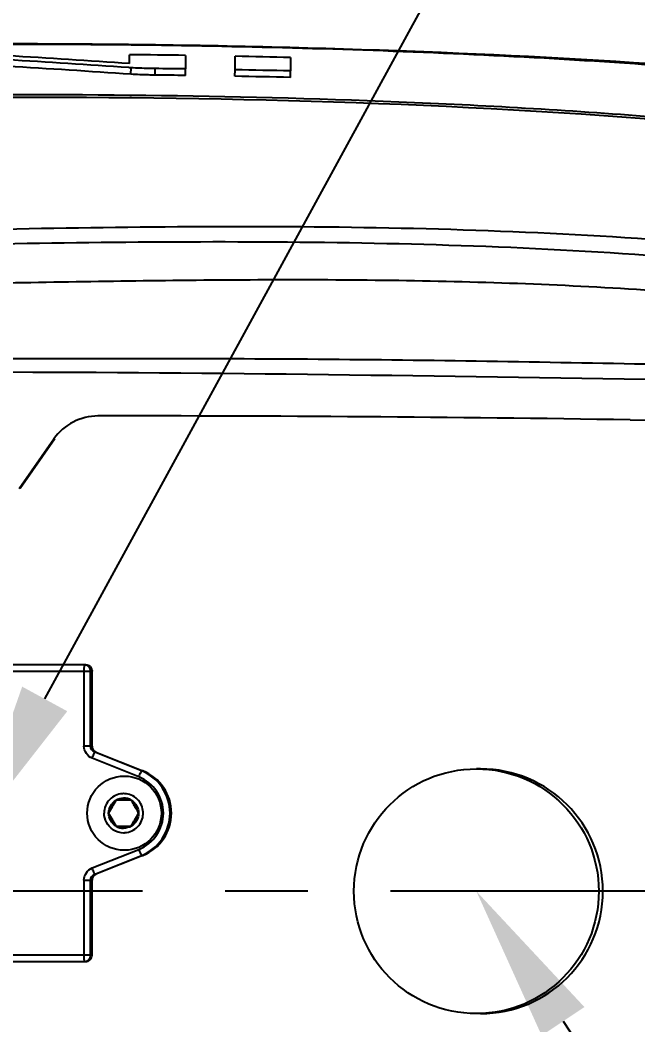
# Model space of a CAD drawing. Header units: millimetres. Extents: x 4086 to 8300, y 123 to 1549.
# Drawn here: x 6743.62 to 6767.35, y 731.92 to 770.52 of the extents above; entities that cross this region are included whole.
import ezdxf
from ezdxf import colors
from ezdxf.entities.mleader import LeaderData, LeaderLine
from ezdxf.math import Vec2, Vec3

# ---------------------------------------------------------------- set-up
doc = ezdxf.new("R2010")
doc.units = ezdxf.units.MM
doc.linetypes.add('CENTER2', pattern=[28.575, 19.05, -3.175, 3.175, -3.175])
for name, color, linetype in [('00_COMPONENTS', 7, 'Continuous'), ('03_ALL_AXES', 7, 'Continuous'), ('51__DRAFT_DIMS', 7, 'Continuous'), ('多重引线', 7, 'Continuous')]:
    doc.layers.add(name, color=color, linetype=linetype)
doc.styles.add('思源黑', font='SourceHanSansCN-Normal.ttf')
doc.dimstyles.new('尺寸标注_细节_1_2比例', dxfattribs={"dimtxt": 7, "dimasz": 6, "dimexe": 2, "dimexo": 1.5, "dimgap": 1, "dimtad": 1, "dimlfac": 2, "dimdsep": 46, "dimtxsty": '思源黑', "dimcen": 0.09, "dimadec": 0, "dimazin": 0, "dimtp": 0.01, "dimtm": 0.01, "dimtfac": 1, "dimtofl": 0, "dimtmove": 0, "dimatfit": 3, "dimfxl": 1, "dimtolj": 1, "dimarcsym": 0})

# ---------------------------------------------------------------- blocks, each defined once
blk = doc.blocks.new('*D1647')
at = {"layer": '51__DRAFT_DIMS', "color": 0, "linetype": 'Continuous', "lineweight": -2}
for p, q in [((6648.346, 764.797), (6648.346, 790.232)), ((6785.846, 771.111), (6785.846, 790.232)), ((6654.346, 788.232), (6779.846, 788.232))]:
    blk.add_line(p, q, dxfattribs=at)
at = {"layer": '51__DRAFT_DIMS', "color": 0}
for points in [[(6654.346, 789.232), (6654.346, 787.232), (6648.346, 788.232)], [(6779.846, 787.232), (6779.846, 789.232), (6785.846, 788.232)]]:
    blk.add_solid(points, dxfattribs=at)
at = {"layer": 'Defpoints', "color": 0}
for p in [(6785.846, 788.232), (6785.846, 769.611), (6648.346, 763.297)]:
    blk.add_point(p, dxfattribs=at)
at = {"layer": '51__DRAFT_DIMS', "color": 0, "insert": (6717.035, 796.484), "char_height": 7, "attachment_point": 2, "style": '思源黑'}
blk.add_mtext('\\A1;275', dxfattribs=at)

msp = doc.modelspace()

# ---------------------------------------------------------------- linework, layer by layer
at = {"layer": '00_COMPONENTS', "color": 7, "linetype": 'Continuous'}
for p, q in [((6747.829, 768.8437), (6747.829, 769.1856)), ((6749.9744, 769.1595), (6749.9744, 768.6393)), ((6751.8799, 768.6079), (6751.8799, 769.126)), ((6754.0102, 769.0774), (6754.0102, 768.5611)), ((6747.8185, 768.6888), (6747.7955, 768.6904)), ((6747.8833, 768.6843), (6747.8185, 768.6888)), ((6747.8812, 768.4346), (6747.8833, 768.6843)), ((6748.8061, 768.4038), (6748.8088, 768.6535)), ((6749.9707, 768.3897), (6749.9744, 768.6393)), ((6751.8751, 768.3582), (6751.8799, 768.6079)), ((6754.0038, 768.3114), (6754.0102, 768.5611)), ((6767.0517, 755.1627), (6769.2463, 755.1208)), ((6743.5894, 752.5241), (6744.9236, 754.4301)), ((6744.9594, 754.4292), (6743.6248, 752.5224)), ((6744.9601, 754.4302), (6744.9235, 754.4302)), ((6746.1371, 745.7561), (6735.9384, 745.7561)), ((6735.6885, 745.5061), (6746.387, 745.5061)), ((6746.076, 745.5061), (6746.076, 742.6269)), ((6746.3335, 742.6269), (6746.3335, 745.5061)), ((6746.387, 742.6269), (6746.387, 745.5061)), ((6746.387, 742.6269), (6746.076, 742.6269)), ((6748.18, 741.4497), (6746.3909, 742.1624)), ((6748.28, 741.6819), (6746.491, 742.3946)), ((6746.491, 742.3946), (6746.5444, 742.3946)), ((6746.5341, 742.3988), (6748.3335, 741.6819)), ((6761.305, 741.7561), (6761.1447, 741.7561)), ((6748.3335, 741.6819), (6748.28, 741.6819)), ((6747.8887, 740.5561), (6747.3116, 740.5561)), ((6747.3116, 739.5561), (6747.8887, 739.5561)), ((6746.3909, 737.9498), (6748.18, 738.6625)), ((6746.491, 737.7175), (6748.28, 738.4302)), ((6748.3335, 738.4302), (6746.5341, 737.7134)), ((6748.28, 738.4302), (6748.3335, 738.4302)), ((6746.5444, 737.7175), (6746.491, 737.7175)), ((6746.076, 737.4853), (6746.076, 734.6061)), ((6746.076, 737.4853), (6746.387, 737.4853)), ((6746.3335, 734.6061), (6746.3335, 737.4853)), ((6746.387, 734.6061), (6746.387, 737.4853)), ((6746.387, 734.6061), (6735.6885, 734.6061)), ((6735.9384, 734.3561), (6746.1371, 734.3561)), ((6761.305, 732.3561), (6761.1447, 732.3561))]:
    msp.add_line(p, q, dxfattribs=at)
for centre, radius in [((6761.1448, 737.0561), 4.7), ((6747.625, 740.0557), 1.4246)]:
    msp.add_circle(centre, radius, dxfattribs=at)
for centre, radius, start, end in [((6744.1322, 376.9108), 392.2921, 89.146675, 89.460028), ((6714.7782, 291.935), 477.8973, 86.038359, 86.59996), ((6713.4669, 273.1764), 496.8569, 86.034326, 86.575086), ((6744.5713, 401.6317), 367.567, 88.528508, 88.860641), ((6714.8582, 293.2149), 476.3657, 86.024907, 86.596244), ((6744.8565, 395.6741), 372.7506, 89.213859, 89.392891), ((6744.8565, 395.6737), 373.0007, 89.213857, 89.392889), ((6745.2282, 417.1429), 351.5279, 88.568478, 88.91577), ((6745.2283, 417.1515), 351.2695, 88.56847, 88.91577), ((6746.6151, 753.2463), 2.0647, 90.00883, 145.01241), ((6747.8908, -476.6736), 1231.9852, 89.1088508, 90.0593449), ((6753.2012, 745.5103), 7.1251, 179.02856, 180.03378), ((6746.0837, 745.5062), 0.2499, 359.96887, 90.0044), ((6761.3028, 737.0561), 4.7002, 270.02678, 89.97322), ((6747.6243, 740.0561), 1.5003, 291.73728, 68.26272), ((6747.6318, 740.0561), 1.7503, 291.73619, 68.26381), ((6747.6852, 740.0561), 1.7503, 291.73728, 68.26272), ((6747.6002, 740.0682), 0.7379, 86.15751, 93.74947), ((6747.5995, 740.0552), 0.5783, 60.00027, 89.92649), ((6674.4165, 782.2892), 83.9961, 329.814683, 330.208463), ((6670.171, 695.3431), 89.9125, 30.066305, 30.189099), ((6683.3005, 702.9499), 74.7385, 29.914666, 30.062188), ((6670.7862, 695.7571), 89.1727, 29.787028, 29.910493), ((6674.4165, 697.823), 83.9961, 29.791537, 30.185317), ((6675.2821, 781.7892), 83.9961, 329.814683, 330.208463), ((6747.6132, 740.0561), 0.7366, 357.38729, 2.61271), ((6747.6007, 740.0569), 0.5783, 240.00027, 269.92649), ((6747.6015, 740.059), 0.7531, 236.55691, 269.92914), ((6747.6, 740.0441), 0.738, 270.0069, 273.84249), ((6746.0837, 734.6059), 0.2499, 269.9956, 0.03113), ((6746.1371, 734.606), 0.2499, 270.0006, 0.02613)]:
    msp.add_arc(centre, radius, start, end, dxfattribs=at)
for points, knots in [([(6689.1641, 767.2467), (6697.1259, 767.9447), (6712.8194, 768.953), (6732.2588, 769.5931), (6747.3895, 769.6405), (6761.9344, 769.2984), (6772.7676, 768.614), (6779.8463, 767.5833)], [0, 0, 0, 0, 0.2640025, 0.5193033, 0.6423762, 0.76371, 1, 1, 1, 1]), ([(6796.0887, 763.6693), (6792.2052, 765.0563), (6784.1512, 767.0339), (6771.863, 768.5916), (6759.498, 769.3276), (6742.9918, 769.7235), (6722.3518, 769.3156), (6705.8617, 768.4692), (6697.6284, 767.8767)], [0, 0, 0, 0, 0.1249125, 0.2499034, 0.3749179, 0.499938, 0.7499661, 1, 1, 1, 1]), ([(6748.8061, 768.4038), (6748.722, 768.4047), (6748.4136, 768.4111), (6748.105, 768.4186), (6747.8812, 768.4346)], [0, 0, 0, 0, 0.2727164, 1, 1, 1, 1]), ([(6748.8088, 768.6535), (6748.7246, 768.6544), (6748.416, 768.6608), (6748.1072, 768.6683), (6747.8833, 768.6843)], [0, 0, 0, 0, 0.2727208, 1, 1, 1, 1]), ([(6794.0508, 761.7383), (6785.408, 764.9052), (6766.8353, 767.2912), (6748.4788, 767.617), (6739.2641, 767.5186)], [0, 0, 0, 0, 0.4997147, 1, 1, 1, 1]), ([(6739.3338, 767.6343), (6745.8139, 767.7021), (6755.5481, 767.6), (6768.5057, 766.8287), (6778.2103, 765.8274), (6787.8069, 764.0065), (6795.5782, 761.4989), (6801.4348, 758.6295), (6806.8802, 755.0298), (6810.3378, 751.4912), (6812.3711, 748.9529)], [0, 0, 0, 0, 0.2493436, 0.3742985, 0.4993751, 0.6244621, 0.7495694, 0.8121293, 0.8748666, 1, 1, 1, 1]), ([(6659.4568, 758.3809), (6664.2764, 758.7861), (6673.9468, 759.5825), (6688.5348, 760.3643), (6703.2492, 761.0104), (6718.1081, 761.6545), (6733.119, 762.2571), (6748.2673, 762.6545), (6760.9752, 762.5721), (6771.1612, 761.8992), (6776.2476, 761.2783), (6778.7697, 760.8303)], [0, 0, 0, 0, 0.1214109, 0.2435531, 0.3666934, 0.4911407, 0.6169012, 0.7437999, 0.8715431, 0.9356977, 1, 1, 1, 1]), ([(6778.6179, 760.1911), (6776.1097, 760.6402), (6771.0459, 761.2645), (6760.887, 761.9542), (6748.1888, 762.0628), (6733.035, 761.7049), (6718.0092, 761.1245), (6703.1351, 760.4896), (6688.4119, 759.8404), (6673.8191, 759.0578), (6664.1477, 758.2616), (6659.3274, 757.8491)], [0, 0, 0, 0, 0.0639763, 0.1279285, 0.2555972, 0.3825914, 0.508513, 0.6331217, 0.7563807, 0.8785339, 1, 1, 1, 1]), ([(6708.8451, 737.0561), (6708.8462, 738.9499), (6709.3179, 742.7809), (6711.4118, 748.193), (6714.7986, 752.9433), (6719.2193, 756.6995), (6724.3344, 759.2091), (6729.7577, 760.4085), (6734.2353, 760.2888), (6737.696, 760.3479), (6740.9545, 760.3884), (6744.8771, 760.4603), (6749.5487, 760.5295), (6754.2669, 760.5614), (6760.7103, 760.5104), (6768.8539, 760.1816), (6775.3695, 759.4628), (6778.6, 758.8514)], [0, 0, 0, 0, 0.0684333, 0.1378606, 0.2076161, 0.2770638, 0.3453061, 0.4115705, 0.4755014, 0.5066045, 0.5366962, 0.5932436, 0.6483742, 0.7055221, 0.7637373, 0.8811933, 1, 1, 1, 1]), ([(6743.3178, 757.5124), (6747.6391, 757.5249), (6756.2818, 757.5279), (6764.9229, 757.3637), (6769.243, 757.2776)], [0, 0, 0, 0, 0.5000212, 1, 1, 1, 1]), ([(6746.0837, 745.7561), (6746.0724, 745.7561), (6746.0903, 745.6883), (6746.0776, 745.6616), (6746.0771, 745.6311)], [0, 0, 0, 0, 0.2691252, 1, 1, 1, 1]), ([(6746.3909, 742.1624), (6746.4128, 742.2174), (6746.4375, 742.2985), (6746.4793, 742.3595), (6746.4842, 742.3946), (6746.491, 742.3946)], [0, 0, 0, 0, 0.7019462, 0.9196476, 1, 1, 1, 1]), ([(6748.28, 741.6819), (6748.2733, 741.6819), (6748.2683, 741.6468), (6748.2266, 741.5858), (6748.2018, 741.5047), (6748.18, 741.4497)], [0, 0, 0, 0, 0.0803524, 0.2980538, 1, 1, 1, 1]), ([(6748.18, 738.6625), (6748.2018, 738.6075), (6748.2266, 738.5264), (6748.2683, 738.4654), (6748.2733, 738.4302), (6748.28, 738.4302)], [0, 0, 0, 0, 0.7019462, 0.9196476, 1, 1, 1, 1]), ([(6746.491, 737.7175), (6746.4842, 737.7175), (6746.4793, 737.7527), (6746.4375, 737.8137), (6746.4128, 737.8948), (6746.3909, 737.9498)], [0, 0, 0, 0, 0.0803524, 0.2980538, 1, 1, 1, 1]), ([(6778.6001, 715.2605), (6775.3695, 714.6491), (6768.8539, 713.9303), (6760.7102, 713.6014), (6754.2667, 713.5504), (6749.5485, 713.5823), (6744.8767, 713.6515), (6740.9541, 713.7234), (6737.6956, 713.7638), (6734.2347, 713.8229), (6729.7569, 713.7031), (6724.3335, 714.9027), (6719.2182, 717.4125), (6714.7974, 721.1689), (6711.4107, 725.9195), (6709.317, 731.3313), (6708.8448, 735.1624), (6708.8457, 737.0561)], [0, 0, 0, 0, 0.1188066, 0.2362623, 0.2944773, 0.3516251, 0.4067555, 0.4633033, 0.4933955, 0.5244992, 0.5884314, 0.6546973, 0.7229412, 0.7923905, 0.8621476, 0.9315735, 1, 1, 1, 1]), ([(6746.076, 734.6061), (6746.076, 734.5471), (6746.0686, 734.459), (6746.0857, 734.395), (6746.0772, 734.3561), (6746.0837, 734.3561)], [0, 0, 0, 0, 0.7064266, 0.9229076, 1, 1, 1, 1])]:
    msp.add_open_spline(points, degree=3, knots=knots, dxfattribs=at)
for points in [[(6769.2463, 756.6816), (6760.6004, 756.8294), (6751.9537, 756.9667), (6743.3065, 756.9895)], [(6746.1371, 745.7561), (6746.1804, 745.7561), (6746.225, 745.744), (6746.2624, 745.7223)], [(6746.2624, 745.7223), (6746.3345, 745.6808), (6746.387, 745.5893), (6746.387, 745.5061)], [(6746.3909, 742.1624), (6746.2171, 742.2316), (6746.076, 742.4398), (6746.076, 742.6269)], [(6746.491, 742.3946), (6746.4041, 742.4292), (6746.3335, 742.5334), (6746.3335, 742.6269)], [(6746.387, 742.6269), (6746.387, 742.5364), (6746.45, 742.4322), (6746.5341, 742.3988)], [(6747.5519, 740.8045), (6747.376, 740.793), (6747.1947, 740.7111), (6747.07, 740.5864)], [(6747.3116, 740.5561), (6747.3978, 740.6059), (6747.5005, 740.6334), (6747.6001, 740.6334)], [(6747.8892, 740.7481), (6747.8135, 740.7797), (6747.7314, 740.7989), (6747.6495, 740.8044)], [(6748.1302, 740.5864), (6748.0618, 740.6548), (6747.9785, 740.7108), (6747.8892, 740.7481)], [(6747.07, 740.5864), (6746.9348, 740.4511), (6746.8505, 740.2474), (6746.8505, 740.0561)], [(6747.023, 740.0561), (6747.023, 740.2485), (6747.1449, 740.4598), (6747.3116, 740.5561)], [(6747.8887, 740.5561), (6748.0553, 740.4598), (6748.1772, 740.2485), (6748.1772, 740.0561)], [(6748.349, 740.0896), (6748.3408, 740.2704), (6748.2581, 740.4584), (6748.1302, 740.5864)], [(6747.1865, 739.4306), (6746.9891, 739.5612), (6746.8505, 739.8194), (6746.8505, 740.0561)], [(6747.3116, 739.5561), (6747.1449, 739.6523), (6747.023, 739.8637), (6747.023, 740.0561)], [(6748.1772, 740.0561), (6748.1772, 739.8637), (6748.0553, 739.6523), (6747.8887, 739.5561)], [(6748.2918, 739.7668), (6748.3254, 739.8475), (6748.345, 739.9353), (6748.349, 740.0225)], [(6747.8887, 739.5561), (6747.8024, 739.5063), (6747.6997, 739.4787), (6747.6001, 739.4787)], [(6747.6495, 739.3077), (6747.825, 739.3195), (6748.0058, 739.4013), (6748.1302, 739.5258)], [(6748.1302, 739.5258), (6748.1986, 739.5942), (6748.2545, 739.6776), (6748.2918, 739.7668)], [(6746.076, 737.4853), (6746.076, 737.6723), (6746.2171, 737.8806), (6746.3909, 737.9498)], [(6746.3335, 737.4853), (6746.3335, 737.5788), (6746.4041, 737.6829), (6746.491, 737.7175)], [(6746.5341, 737.7134), (6746.4501, 737.6799), (6746.387, 737.5758), (6746.387, 737.4853)]]:
    msp.add_open_spline(points, degree=3, dxfattribs=at)
at = {"layer": '03_ALL_AXES', "color": 7, "linetype": 'CENTER2'}
msp.add_line((6948.3463, 737.0597), (6617.5368, 737.0597), dxfattribs=at)

# ---------------------------------------------------------------- dimensions: what is measured, and where the dimension line sits
at = {"layer": '51__DRAFT_DIMS', "color": 7, "linetype": 'Continuous'}
dim = msp.add_linear_dim(base=(6785.8463, 788.232), p1=(6648.3463, 763.2967), p2=(6785.8463, 769.6112), dimstyle='尺寸标注_细节_1_2比例', dxfattribs=at)
dim.commit()
dim.dimension.update_dxf_attribs({"geometry": '*D1647', "text_midpoint": (6717.0352, 788.232), "dimtype": 160})

# ---------------------------------------------------------------- leaders
at = {"layer": '多重引线'}
ml = msp.add_multileader_mtext('Standard', dxfattribs=at)
ml.set_content('{\\C7;network port}', style='思源黑')
ml.set_leader_properties()
ml.build(insert=Vec2(0, 0))
ml.multileader.update_dxf_attribs({"text_left_attachment_type": 5, "text_right_attachment_type": 5, "dogleg_length": 1, "arrow_head_size": 6})
ctx = ml.context
ctx.base_point, ctx.char_height, ctx.arrow_head_size, ctx.plane_origin = Vec3(6784.7157, 816.1776), 7, 6, Vec3(6742.1115, 751.8778)
ctx.left_attachment, ctx.right_attachment = 5, 5
notes = []
notes.append((ctx, [(0, (1, 1, 0), (6783.7157, 816.1776), (1, 0), 1, [(0, [(6741.6965, 739.1761)], 0, [])])]))
ctx.mtext.insert, ctx.mtext.flow_direction = Vec3(6786.7157, 826.0075), 5
ml = msp.add_multileader_mtext('Standard', dxfattribs=at)
ml.set_content('{\\C7;indicator}', style='思源黑')
ml.set_leader_properties()
ml.build(insert=Vec2(0, 0))
ml.multileader.update_dxf_attribs({"text_left_attachment_type": 5, "text_right_attachment_type": 5, "dogleg_length": 1, "arrow_head_size": 6})
ctx = ml.context
ctx.base_point, ctx.char_height, ctx.arrow_head_size, ctx.plane_origin = Vec3(6795.0692, 687.6358), 7, 6, Vec3(6757.3056, 749.9645)
ctx.left_attachment, ctx.right_attachment = 5, 5
notes.append((ctx, [(0, (1, 1, 0), (6794.0692, 687.6358), (1, 0), 1, [(0, [(6761.1448, 737.0561)], 0, [])])]))
ctx.mtext.insert, ctx.mtext.flow_direction = Vec3(6797.0692, 695.3736), 5
for ctx, leaders in notes:
    for number, flags, end, landing, length, lines in leaders:
        leader = LeaderData()
        leader.index, (leader.has_last_leader_line, leader.has_dogleg_vector, leader.attachment_direction) = number, flags
        leader.last_leader_point, leader.dogleg_vector, leader.dogleg_length = Vec3(end), Vec3(landing), length
        for number, points, colour, breaks in lines:
            line = LeaderLine()
            line.index, line.vertices, line.color, line.breaks = number, Vec3.list(points), colors.encode_raw_color(colour), breaks
            leader.lines.append(line)
        ctx.leaders.append(leader)

doc.saveas('drawing.dxf')
